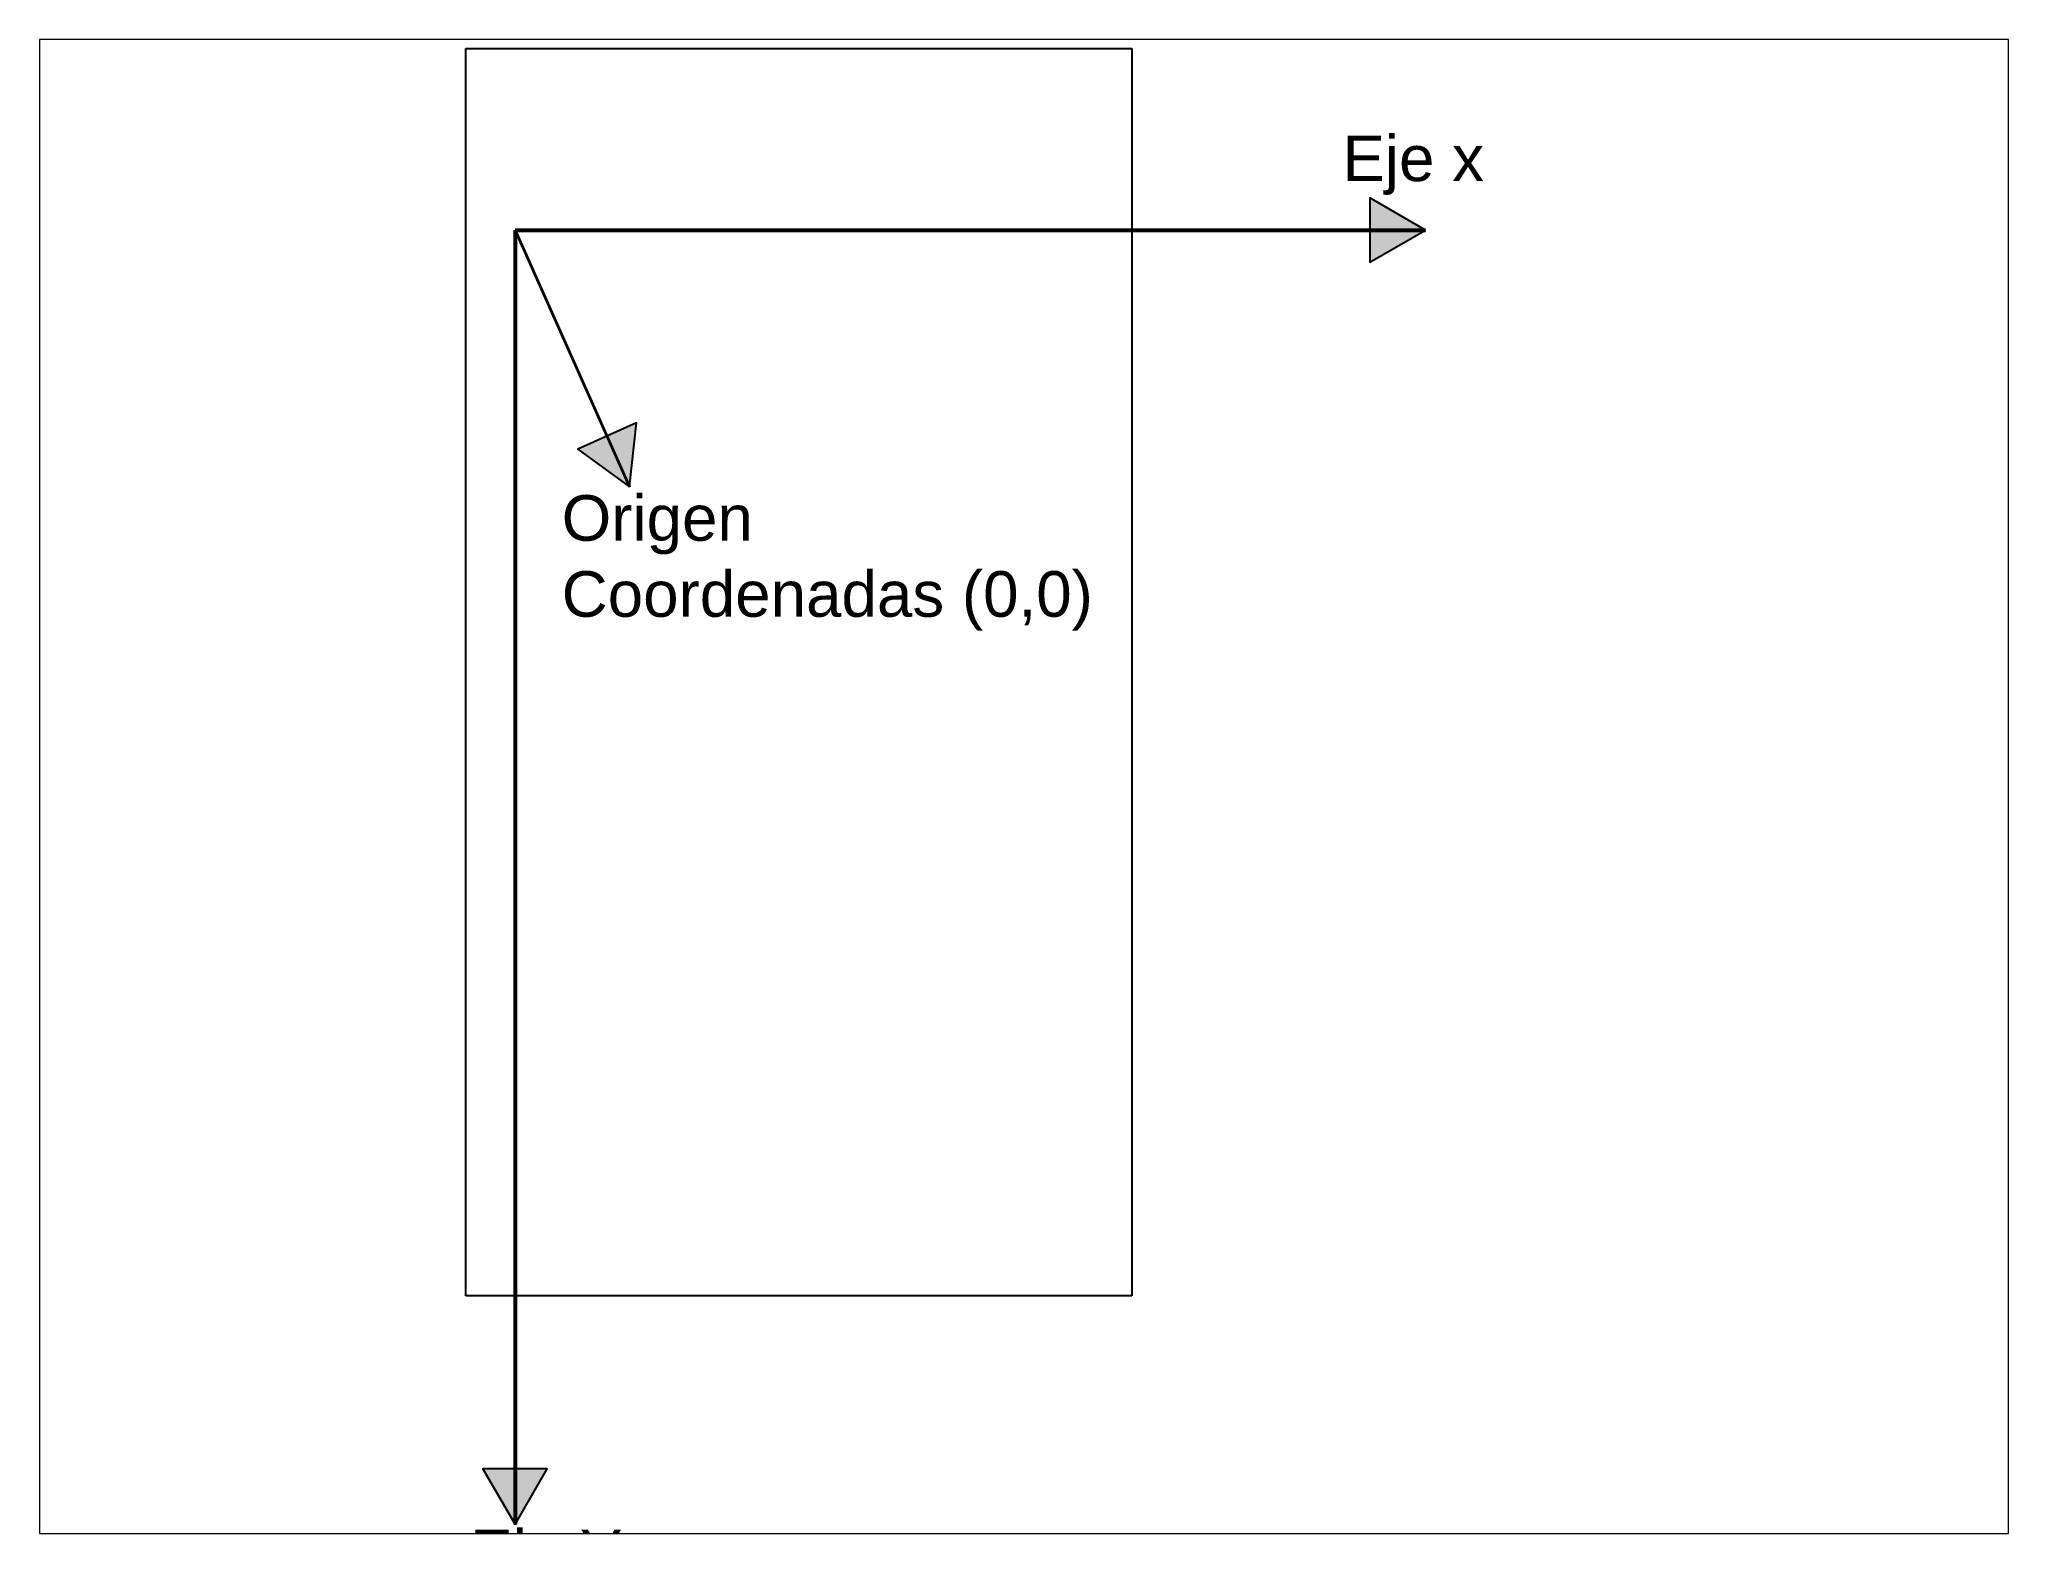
# Paper-space layout 'Presentación2' of a CAD drawing. Header units: millimetres. Extents: x 26 to 231, y 20 to 176.
# The model-space entities are those that its viewports show. They can reach past a viewport. Long polylines and large blocks are cut down to what shows.
import ezdxf

# ---------------------------------------------------------------- set-up
doc = ezdxf.new("R2010")
doc.units = ezdxf.units.MM
doc.layers.add('referencia', color=5, linetype='Continuous')
doc.styles.get("Standard").update_dxf_attribs({"font": 'arial.ttf'})
picture_1 = doc.add_image_def('image1.png', size_in_pixel=(331, 620))

msp = doc.modelspace()

# ---------------------------------------------------------------- hatches: boundary and pattern name
at = {"layer": 'referencia'}
h = msp.add_hatch(color=256, dxfattribs=at)
h.dxf.hatch_style = 1
h.paths.add_polyline_path([(378.73, 527.38), (378.73, 518.92), (386.05, 523.15)])
h = msp.add_hatch(color=256, dxfattribs=at)
h.dxf.hatch_style = 1
h.paths.add_polyline_path([(274.5, 494.34), (281.34, 489.37), (282.22, 497.78)])
h = msp.add_hatch(color=256, dxfattribs=at)
h.dxf.hatch_style = 1
h.paths.add_polyline_path([(262.04, 360.18), (266.26, 352.86), (270.49, 360.18)])

# ---------------------------------------------------------------- linework, layer by layer
at = {"layer": 'referencia', "lineweight": 53}
for q in [(386.05, 523.15), (266.26, 352.86)]:
    msp.add_line((266.26, 523.15), q, dxfattribs=at)
at = {"layer": 'referencia', "lineweight": 35}
msp.add_line((266.26, 523.15), (281.34, 489.37), dxfattribs=at)
at = {"layer": 'referencia'}
for points in [[(386.05, 523.15), (378.73, 527.38), (378.73, 518.92)], [(281.34, 489.37), (282.22, 497.78), (274.5, 494.34)], [(266.26, 352.86), (270.49, 360.18), (262.04, 360.18)]]:
    msp.add_lwpolyline(points, close=True, dxfattribs=at)

# ---------------------------------------------------------------- texts
at = {"layer": 'referencia', "lineweight": 35, "char_height": 6, "attachment_point": 1}
for s, width, insert in [('Eje x', 23.0571, (375.11, 535.59)), ('Origen\\PCoordenadas (0,0)', 73.2423, (272.4, 488.28)), ('Eje Y', 23.0571, (260.36, 352.17))]:
    msp.add_mtext_dynamic_manual_height_columns(s, width=width, gutter_width=12.5, heights=[0], dxfattribs=dict(at, insert=insert))

# ---------------------------------------------------------------- pictures from other files: only their frames are drawn
image = msp.add_image(picture_1, insert=(259.8, 382.93), size_in_units=(87.61, 164.11))
image.dxf.flags = 7

psp = doc.layouts.new('Presentación2')

# ---------------------------------------------------------------- viewports
at = {"layer": 'referencia', "lineweight": 35}
psp.add_viewport(center=(128.5, 97.5), size=(205.6, 156), view_center_point=(333.22, 449.95), view_height=196.5749, dxfattribs=at)

doc.saveas('drawing.dxf')
